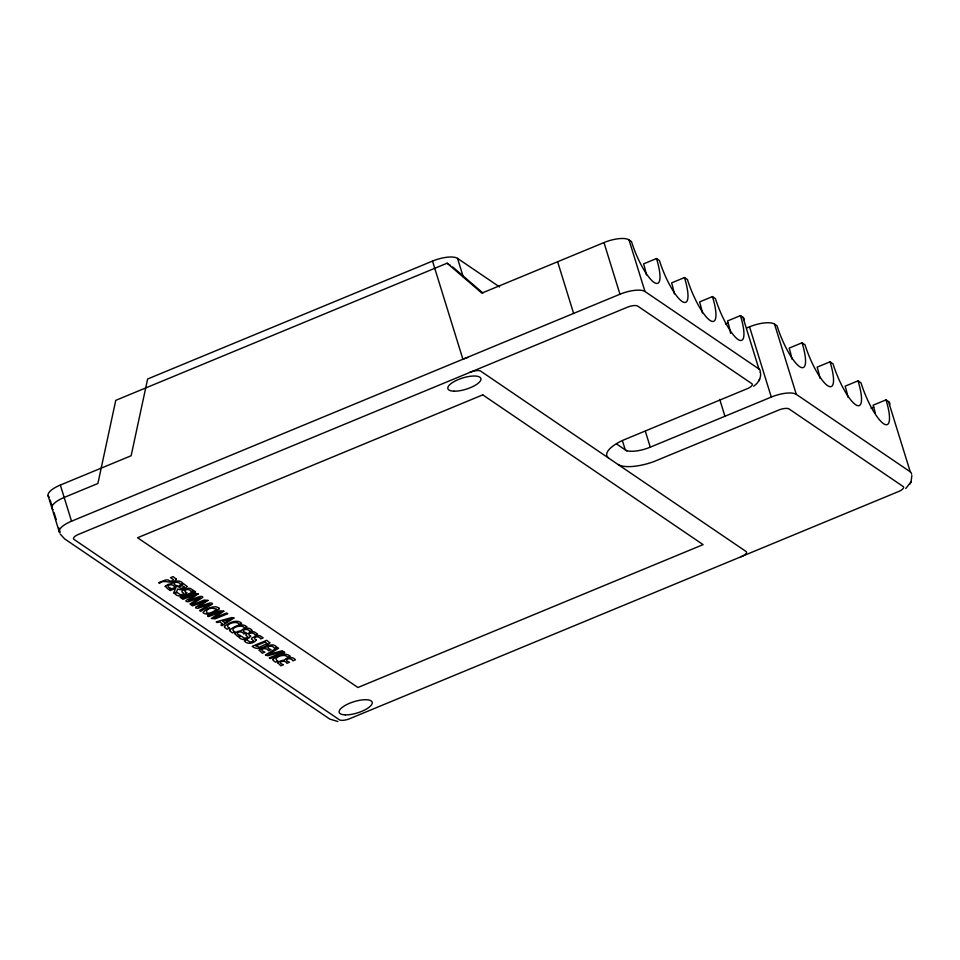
<?xml version="1.0" encoding="UTF-8"?>
<svg xmlns="http://www.w3.org/2000/svg" width="960" height="960" viewBox="0 0 960 960"><rect width="100%" height="100%" fill="white"/><g stroke="black" fill="none" stroke-linecap="round" stroke-linejoin="round"><path stroke-width="1.44" d="M753.6 386.22C758.04 383.364 761.316 378.132 760.548 372.72M905.748 488.496L911.016 481.956L911.868 475.572M758.604 381.204L759.06 380.328M759.204 380.04L759.696 379.116M909.924 484.056L910.38 483.18M910.524 482.892L911.016 481.956M741.012 556.788L742.32 556.2A8.604 2.928 -17.2 0 0 746.376 551.712L480.336 370.896A8.604 2.928 -17.2 0 0 471.132 371.88L469.764 372.42M499.608 286.968L457.536 258.384A20.124 6.852 -17.2 0 0 432.516 261.084L147.624 378.996L131.136 455.748L60.336 485.052A20.124 6.852 -17.2 0 0 49.308 497.268M450.42 265.44L447.12 263.196L115.764 400.344L97.896 483.492L64.176 497.448A20.124 6.852 -17.2 0 0 53.148 509.664M744.24 319.692A20.124 6.852 -17.2 0 0 742.932 317.304L740.436 315.612A35.94 8.856 67.5 0 1 737.94 339.396A35.94 8.856 67.5 0 1 715.452 298.62L712.452 296.592A35.94 8.856 67.5 0 1 709.956 320.376A35.94 8.856 67.5 0 1 687.468 279.6L684.468 277.56A35.94 8.856 67.5 0 1 681.96 301.356A35.94 8.856 67.5 0 1 659.472 260.58L656.484 258.54A35.94 8.856 67.5 0 1 653.976 282.336A35.94 8.856 67.5 0 1 631.488 241.56L628.992 239.868A20.124 6.852 -17.2 0 0 603.972 242.568L481.86 293.112L447.12 263.196M656.484 258.54L643.608 263.868A35.94 8.856 67.5 0 1 646.356 274.872M59.736 532.74A20.124 6.852 -17.2 0 1 71.52 521.208L619.968 294.228A20.124 6.852 -17.2 0 1 644.988 291.516L758.928 368.964A20.124 6.852 -17.2 0 1 760.008 372.336M684.468 277.56L671.592 282.9A35.94 8.856 67.5 0 1 674.34 293.892M712.452 296.592L699.576 301.92A35.94 8.856 67.5 0 1 702.324 312.912M740.436 315.612L727.56 320.94A35.94 8.856 67.5 0 1 730.548 333.336M725.496 323.976L728.208 322.86M746.808 327.948L749.532 326.82A20.124 6.852 -17.2 0 1 774.552 324.12L777.06 325.812A35.94 8.856 67.5 0 0 799.548 366.588A35.94 8.856 67.5 0 0 802.044 342.792L805.044 344.832A35.94 8.856 67.5 0 0 827.532 385.608A35.94 8.856 67.5 0 0 830.028 361.812L833.028 363.852A35.94 8.856 67.5 0 0 855.516 404.628A35.94 8.856 67.5 0 0 858.012 380.844L861.012 382.872A35.94 8.856 67.5 0 0 883.5 423.648A35.94 8.856 67.5 0 0 885.996 399.864L888.492 401.556A20.124 6.852 -17.2 0 1 889.584 404.94M802.044 342.792L789.168 348.12A35.94 8.856 67.5 0 1 791.916 359.124M830.028 361.812L817.152 367.152A35.94 8.856 67.5 0 1 819.9 378.144M622.608 441.348L625.248 449.88A20.124 6.852 -17.2 0 0 650.268 447.18L771.288 397.068A20.124 6.852 -17.2 0 1 796.308 394.368L910.248 471.804A20.124 6.852 -17.2 0 1 911.544 474.192M858.012 380.844L845.136 386.172A35.94 8.856 67.5 0 1 847.896 397.164M885.996 399.864L873.12 405.192A35.94 8.856 67.5 0 1 875.28 413.256M871.056 408.228L873.768 407.112M337.908 721.512L329.808 719.1L64.596 538.848L60.252 534.06M618.276 464.544L619.8 465.336A31.656 10.776 -17.2 0 0 653.676 461.676L779.52 409.728A8.604 2.928 -17.2 0 1 788.724 408.732L903.444 486.708A8.604 2.928 -17.2 0 1 899.388 491.196L348.936 719.016A8.604 2.928 -17.2 0 1 339.732 720.012L73.692 539.196A8.604 2.928 -17.2 0 1 77.748 534.696L628.2 306.876A8.604 2.928 -17.2 0 1 637.404 305.88L752.124 383.856A8.604 2.928 -17.2 0 1 748.068 388.356L622.464 440.46A31.656 10.776 -17.2 0 0 607.536 457.008L608.616 457.98M616.584 443.976L626.988 451.044M452.616 266.94L482.88 292.98M888.492 401.556L910.248 471.804M774.552 324.12L796.308 394.368M749.532 326.82L771.288 397.068M742.932 317.304L758.928 368.964M719.724 399.396L724.944 416.268M628.992 239.868L644.988 291.516M603.972 242.568L619.968 294.228M645.432 431.532L650.268 447.18M557.628 261.756L573.612 313.404M457.536 258.384L463.26 276.876M432.516 261.084L462.9 359.232A20.124 6.852 -17.2 0 1 467.808 357.468M60.336 485.052L71.532 521.208M50.172 500.052L52.32 507M54.012 512.46L56.196 519.516M58.764 527.832L60.072 532.032M48.108 495.78L59.304 531.948M265.488 654.924L267.648 655.788L283.212 651.456L282.156 650.748L268.308 654.516L278.556 648.288L277.5 647.58L265.488 654.924M186.696 592.668C184.38 596.268 177.696 597.516 174.708 593.64L177.252 592.584L180.336 594.684L182.724 594.36L183.96 593.448L181.896 591.804L182.244 590.64L188.136 588.228L190.248 588.36L193.596 590.544L191.04 591.6C189.9 587.712 181.032 590.052 186.696 592.668M250.692 636.168C248.376 639.756 241.692 641.004 238.704 637.128L241.236 636.084L244.332 638.184L246.708 637.86L247.944 636.948L245.892 635.304L246.24 634.14L252.132 631.716L254.244 631.86L257.592 634.044L255.024 635.1C253.884 631.2 245.016 633.54 250.692 636.168M256.308 639.972C253.98 643.572 247.308 644.82 244.308 640.944L246.852 639.888L249.948 642L252.324 641.676L253.56 640.764L251.496 639.108L251.856 637.956L257.748 635.532L259.848 635.676L263.196 637.848L260.64 638.916C259.5 635.016 250.632 637.356 256.308 639.972M233.916 618.06L221.94 625.74L220.896 625.02L222.684 623.952L219.66 621.9L217.284 622.572L216.228 621.852L231.684 617.568L233.916 618.06M198.288 593.856L188.7 600.372L199.944 596.448L202.284 596.472L202.836 597.42L191.028 604.728L189.912 603.96L200.112 597.732L188.16 601.752L186.144 601.452L185.964 600.672L195.492 594.588L183.012 599.28L181.956 598.56L194.568 593.46L198.288 593.856M207.948 600.42L198.36 606.936L209.604 603.012L211.944 603.036L212.496 603.996L200.688 611.292L199.56 610.524L209.772 604.296L197.808 608.316L195.804 608.016L195.612 607.236L205.212 601.26L192.672 605.844L191.616 605.124L204.228 600.024L207.948 600.42M223.8 611.196L214.152 617.736L226.668 613.02L227.724 613.74L215.028 618.864L211.308 618.48L221.004 611.916L208.536 616.62L207.48 615.9L220.092 610.8L223.8 611.196M219.396 608.58C216.072 612.54 208.116 616.248 203.244 612.912L203.064 612.408C206.4 608.472 214.344 604.764 219.216 608.088L219.396 608.58M224.484 626.352L224.544 627.372L227.076 629.232L229.608 628.176C222.372 625.008 236.796 619.74 239.088 624.264L241.644 623.208C236.568 618.756 228.852 622.8 224.484 626.352M229.812 629.964L229.86 630.996L232.404 632.844L234.936 631.8C227.7 628.62 242.124 623.364 244.416 627.888L246.972 626.82C241.896 622.368 234.18 626.424 229.812 629.964M269.772 642.816C266.04 647.148 257.256 650.952 252.204 646.308L266.772 640.284L269.772 642.816M272.988 659.316L273.048 660.348L275.58 662.196L278.124 661.152C270.876 657.972 285.3 652.716 287.604 657.228L290.16 656.172C285.084 651.72 277.356 655.776 272.988 659.316M176.388 579.228C172.128 585.948 164.676 578.364 159.54 583.32L158.544 582.648L165.744 579.96L167.928 579.912L170.484 581.22L172.476 580.836L173.52 579.696L170.544 577.68L173.1 576.624L176.388 579.228M187.044 586.464C185.22 589.104 180.54 590.688 177.6 588.984L176.58 591.9L173.532 593.16L175.62 588.312L170.184 590.556L169.188 589.884L183.756 583.86L187.044 586.464M165.228 586.308L168.384 589.332L170.928 588.288C163.068 585.624 172.98 582.768 174.432 586.836L176.988 585.78C169.164 583.104 178.92 580.332 180.396 584.364L182.952 583.308C180.06 579.708 174.588 580.704 171.72 583.584L168.096 584.424L165.228 586.308M234.54 633.42L237.696 636.444L240.24 635.4C232.38 632.736 242.292 629.88 243.744 633.948L246.3 632.892C238.476 630.216 248.232 627.444 249.708 631.476L252.264 630.42C249.372 626.82 243.9 627.816 241.044 630.696L237.408 631.536L234.54 633.42M259.188 650.172L262.344 653.196L264.888 652.152C257.028 649.488 266.94 646.632 268.392 650.7L270.948 649.644C263.124 646.968 272.88 644.196 274.356 648.228L276.912 647.172C274.02 643.572 268.548 644.568 265.692 647.448L262.056 648.288L259.188 650.172M277.728 662.772L280.884 665.796L283.416 664.752C275.556 662.088 285.48 659.22 286.932 663.3L289.488 662.244C281.664 659.568 291.42 656.796 292.884 660.828L295.452 659.772C292.56 656.172 287.088 657.168 284.22 660.048L280.596 660.888L277.728 662.772M216.732 609.372C202.008 620.088 204.24 604.08 216.732 609.372M267.084 643.608L259.476 647.208L255.732 645.936L265.2 642.012L267.084 643.608M184.272 587.172L181.056 588.492L178.704 587.028L182.184 585.588L184.272 587.172M231.12 618.948L224.88 622.668L222.528 621.072L231.12 618.948M482.76 394.872L137.568 537.744L357.912 687.504L703.104 544.632L482.76 394.872M194.688 591.288L180.132 597.312L181.116 597.996L195.684 591.96L194.688 591.288M283.8 651.864L269.244 657.888L270.24 658.56L284.796 652.536L283.8 651.864M345.312 714.876A17.256 5.868 -17.2 0 0 372.06 703.8A17.256 5.868 -17.2 0 0 349.692 703.224A17.256 5.868 -17.2 0 0 345.312 714.876M454.008 391.176A17.256 5.868 -17.2 0 0 480.768 380.1A17.256 5.868 -17.2 0 0 458.388 379.524A17.256 5.868 -17.2 0 0 454.008 391.176"/></g></svg>
